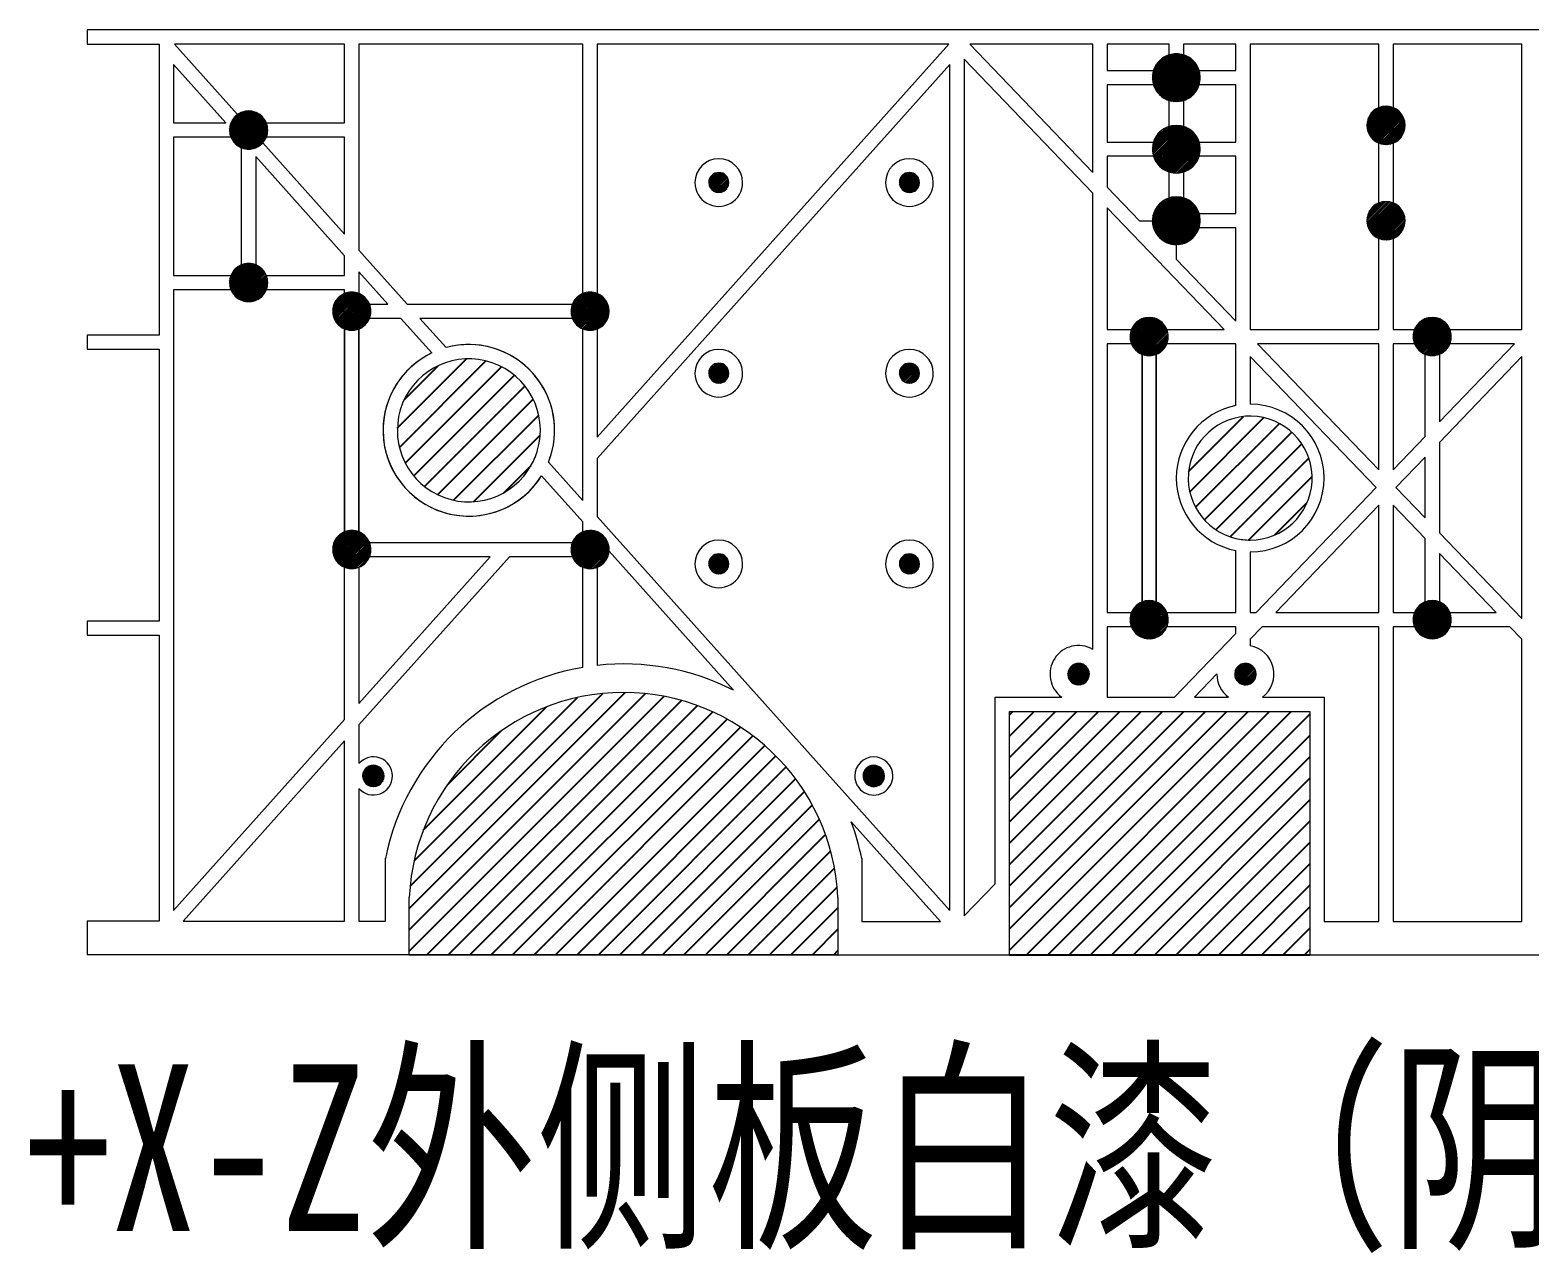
# Model space of a CAD drawing. Header units: millimetres. Extents: x 44 to 363, y 19 to 309.
# Drawn here: x 44.34 to 75.8, y 19.48 to 45.14 of the extents above; entities that cross this region are included whole.
import ezdxf

# ---------------------------------------------------------------- set-up
doc = ezdxf.new("R2010")
doc.units = ezdxf.units.MM
doc.styles.add('SLDTEXTSTYLE0', font='TXT', dxfattribs={"width": 0.75})

msp = doc.modelspace()

# ---------------------------------------------------------------- hatches: boundary and pattern name
h = msp.add_hatch()
h.set_pattern_fill('ANSI31', color=0, scale=0.01)
h.paths.add_polyline_path([(49.229, 42.77, 0.087335), (49.303, 42.888, 0.096396), (49.332, 43.038, 0.096396), (49.303, 43.188, 0.485817), (48.699, 43.363, 0.241605), (48.532, 43.038, 0.096396), (48.561, 42.888, 0.203231), (48.782, 42.667, 0.315466)])
h.paths.add_polyline_path([(48.767, 43.038, -1), (49.097, 43.038, -1)], flags=16)
h.paths.add_polyline_path([(49.303, 39.688, 0.096396), (49.332, 39.838, 0.096396), (49.303, 39.988, 0.824158), (48.532, 39.838, 0.096396), (48.561, 39.688, 0.6742)])
h.paths.add_polyline_path([(48.767, 39.838, -1), (49.097, 39.838, -1)], flags=16)
h.paths.add_polyline_path([(51.496, 39.238, 0.096355), (51.467, 39.388, 0.824226), (50.696, 39.238, 1)])
h.paths.add_polyline_path([(50.931, 39.238, -1), (51.261, 39.238, -1)], flags=16)
h.paths.add_polyline_path([(56.496, 39.237, 1), (55.696, 39.237, 1)])
h.paths.add_polyline_path([(55.931, 39.237, -1), (56.261, 39.237, -1)], flags=16)
h.paths.add_polyline_path([(55.696, 34.237, 0.096396), (55.725, 34.087, 0.203234), (55.946, 33.866, 0.194601), (56.246, 33.866, 0.282459), (56.495, 34.203, 0.021313), (56.496, 34.237, 1)])
h.paths.add_polyline_path([(56.261, 34.237, -1), (55.931, 34.237, -1)], flags=16)
h.paths.add_polyline_path([(51.496, 34.237, 1), (50.696, 34.237, 1)])
h.paths.add_polyline_path([(50.931, 34.237, -1), (51.261, 34.237, -1)], flags=16)
h.paths.add_polyline_path([(68.226, 38.706, 0.096396), (68.197, 38.856, 0.824158), (67.426, 38.706, 0.096396), (67.455, 38.556, 0.824158)])
h.paths.add_polyline_path([(67.661, 38.706, -1), (67.991, 38.706, -1)], flags=16)
h.paths.add_polyline_path([(68.226, 32.766, 1), (67.426, 32.766, 0.096396), (67.455, 32.616, 0.6742), (68.197, 32.616, 0.096396)])
h.paths.add_polyline_path([(67.661, 32.766, -1), (67.991, 32.766, -1)], flags=16)
h.paths.add_polyline_path([(74.166, 32.766, 1), (73.366, 32.766, 1)])
h.paths.add_polyline_path([(73.601, 32.766, -1), (73.931, 32.766, -1)], flags=16)
h.paths.add_polyline_path([(74.137, 38.856, 0.824158), (73.366, 38.706, 1), (74.166, 38.706, 0.096396)])
h.paths.add_polyline_path([(73.931, 38.706, -1), (73.601, 38.706, -1)], flags=16)
h.paths.add_polyline_path([(68.896, 44.137, 1), (67.896, 44.137, 0.076321), (67.919, 43.987, 0.245091), (68.246, 43.66, 0.506548)])
h.paths.add_polyline_path([(68.231, 44.137, -1), (68.561, 44.137, -1)], flags=16)
h.paths.add_polyline_path([(68.896, 42.637, 1), (67.896, 42.637, 0.076321), (67.919, 42.487, 0.245091), (68.246, 42.16, 0.506548)])
h.paths.add_polyline_path([(68.231, 42.637, -1), (68.561, 42.637, -1)], flags=16)
h.paths.add_polyline_path([(68.873, 41.287, 0.858182), (67.896, 41.137, 0.414214), (68.396, 40.637, 0.327538), (68.873, 40.987, 0.076321), (68.896, 41.137, 0.076321)])
h.paths.add_polyline_path([(68.561, 41.137, -1), (68.231, 41.137, -1)], flags=16)
h.paths.add_polyline_path([(77.696, 41.137, 1), (76.696, 41.137, 0.076321), (76.719, 40.987, 0.327538), (77.196, 40.637, 0.414214)])
h.paths.add_polyline_path([(77.031, 41.137, -1), (77.361, 41.137, -1)], flags=16)
h.paths.add_polyline_path([(77.696, 42.637, 1), (76.696, 42.637, 0.076321), (76.719, 42.487, 0.245091), (77.046, 42.16, 0.506547)])
h.paths.add_polyline_path([(77.031, 42.637, -1), (77.361, 42.637, -1)], flags=16)
h.paths.add_polyline_path([(77.696, 44.137, 1), (76.696, 44.137, 0.076321), (76.719, 43.987, 0.245091), (77.046, 43.66, 0.506548)])
h.paths.add_polyline_path([(77.031, 44.137, -1), (77.361, 44.137, -1)], flags=16)
h.paths.add_polyline_path([(73.196, 43.137, 1), (72.396, 43.137, 0.305614), (72.646, 42.766, 0.531846)])
h.paths.add_polyline_path([(72.631, 43.137, -1), (72.961, 43.137, -1)], flags=16)
h.paths.add_polyline_path([(73.196, 41.137, 0.305615), (72.946, 41.508, 0.531845), (72.396, 41.137, 0.305614), (72.646, 40.766, 0.194601), (72.946, 40.766, 0.305615)])
h.paths.add_polyline_path([(72.631, 41.137, -1), (72.961, 41.137, -1)], flags=16)
h.paths.add_polyline_path([(96.991, 27.476, 0.038034), (96.995, 27.537, 0.531846), (96.445, 27.908, 0.305615), (96.195, 27.537, 0.096396), (96.225, 27.387, 0.203231), (96.445, 27.166, 0.194601), (96.745, 27.166, 0.264506)])
h.paths.add_polyline_path([(96.43, 27.537, -1), (96.76, 27.537, -1)], flags=16)
h.paths.add_polyline_path([(96.995, 31.137, 0.305615), (96.745, 31.508, 0.194601), (96.445, 31.508, 0.203231), (96.225, 31.287, 0.096396), (96.195, 31.137, 1)])
h.paths.add_polyline_path([(96.43, 31.137, -1), (96.76, 31.137, -1)], flags=16)
h.paths.add_polyline_path([(89.395, 27.537, 1), (88.595, 27.537, 1)])
h.paths.add_polyline_path([(88.83, 27.537, -1), (89.16, 27.537, -1)], flags=16)
h.paths.add_polyline_path([(88.595, 31.137, 1), (89.395, 31.137, 1)])
h.paths.add_polyline_path([(89.16, 31.137, -1), (88.83, 31.137, -1)], flags=16)
h.paths.add_polyline_path([(97.256, 34.387, 0.767329), (96.696, 34.237, 1), (97.296, 34.237, 0.131651)])
h.paths.add_polyline_path([(97.121, 34.237, -1), (96.871, 34.237, -1)], flags=16)
h.paths.add_polyline_path([(88.296, 34.237, 0.577352), (87.846, 34.497, 0.131653), (87.736, 34.387, 0.131651), (87.696, 34.237, 0.131654), (87.736, 34.087, 0.13165), (87.846, 33.977, 0.577352)])
h.paths.add_polyline_path([(87.871, 34.237, -1), (88.121, 34.237, -1)], flags=16)
h.paths.add_polyline_path([(96.696, 43.237, 1), (97.296, 43.237, 1)])
h.paths.add_polyline_path([(97.121, 43.237, -1), (96.871, 43.237, -1)], flags=16)
h.paths.add_polyline_path([(88.256, 43.387, 0.131653), (88.146, 43.497, 0.267949), (87.846, 43.497, 0.131652), (87.737, 43.387, 0.131653), (87.696, 43.237, 1), (88.296, 43.237, 0.131653)])
h.paths.add_polyline_path([(88.121, 43.237, -1), (87.871, 43.237, -1)], flags=16)
h = msp.add_hatch()
h.set_pattern_fill('ANSI31', color=0, scale=0.01)
h.paths.add_polyline_path([(48.767, 43.038, 1), (49.097, 43.038, 1)])
h.paths.add_polyline_path([(48.767, 39.838, 1), (49.097, 39.838, 1)])
h.paths.add_polyline_path([(50.931, 39.238, 1), (51.261, 39.238, 1)])
h.paths.add_polyline_path([(56.261, 39.237, 1), (55.931, 39.237, 1)])
h.paths.add_polyline_path([(51.261, 34.237, 1), (50.931, 34.237, 1)])
h.paths.add_polyline_path([(56.261, 34.237, 1), (55.931, 34.237, 1)])
h.paths.add_polyline_path([(51.774, 29.488, 1), (51.324, 29.488, 1)])
h.paths.add_polyline_path([(62.274, 29.487, 1), (61.824, 29.487, 1)])
h.paths.add_polyline_path([(63.006, 41.937, 1), (62.586, 41.937, 1)])
h.paths.add_polyline_path([(58.586, 41.937, 1), (59.006, 41.937, 1)])
h.paths.add_polyline_path([(59.006, 37.937, 1), (58.586, 37.937, 1)])
h.paths.add_polyline_path([(58.586, 33.937, 1), (59.006, 33.937, 1)])
h.paths.add_polyline_path([(62.586, 37.937, 1), (63.006, 37.937, 1)])
h.paths.add_polyline_path([(62.586, 33.937, 1), (63.006, 33.937, 1)])
h.paths.add_polyline_path([(68.561, 44.137, 1), (68.231, 44.137, 1)])
h.paths.add_polyline_path([(68.561, 42.637, 1), (68.231, 42.637, 1)])
h.paths.add_polyline_path([(68.231, 41.137, 1), (68.561, 41.137, 1)])
h.paths.add_polyline_path([(67.661, 38.706, 1), (67.991, 38.706, 1)])
h.paths.add_polyline_path([(72.961, 43.137, 1), (72.631, 43.137, 1)])
h.paths.add_polyline_path([(72.631, 41.137, 1), (72.961, 41.137, 1)])
h.paths.add_polyline_path([(73.931, 38.706, 1), (73.601, 38.706, 1)])
h.paths.add_polyline_path([(77.031, 44.137, 1), (77.361, 44.137, 1)])
h.paths.add_polyline_path([(77.031, 42.637, 1), (77.361, 42.637, 1)])
h.paths.add_polyline_path([(77.031, 41.137, 1), (77.361, 41.137, 1)])
h.paths.add_polyline_path([(73.601, 32.766, 1), (73.931, 32.766, 1)])
h.paths.add_polyline_path([(67.661, 32.766, 1), (67.991, 32.766, 1)])
h.paths.add_polyline_path([(66.571, 31.624, 1), (66.121, 31.624, 1)])
h.paths.add_polyline_path([(69.646, 31.52, 0.409731), (69.946, 31.422, 2.440625)])
h.paths.add_polyline_path([(89.16, 31.137, 1), (88.83, 31.137, 1)])
h.paths.add_polyline_path([(96.76, 31.137, 1), (96.43, 31.137, 1)])
h.paths.add_polyline_path([(96.43, 27.537, 1), (96.76, 27.537, 1)])
h.paths.add_polyline_path([(88.83, 27.537, 1), (89.16, 27.537, 1)])
h.paths.add_polyline_path([(88.121, 34.237, 1), (87.871, 34.237, 1)])
h.paths.add_polyline_path([(97.121, 34.237, 1), (96.871, 34.237, 1)])
h.paths.add_polyline_path([(97.121, 43.237, 1), (96.871, 43.237, 1)])
h.paths.add_polyline_path([(87.871, 43.237, 1), (88.121, 43.237, 1)])
h = msp.add_hatch()
h.set_pattern_fill('ANSI31', color=0, scale=0.1)
h.paths.add_polyline_path([(54.869, 36.019, 0.055779), (54.995, 36.328, 17.927849)])
h.paths.add_polyline_path([(52.303, 26.938), (52.303, 25.738), (61.296, 25.737), (61.296, 26.937, 0.956512)])
h.paths.add_polyline_path([(71.196, 30.84), (64.896, 30.84), (64.896, 25.737), (71.196, 25.737)])
h.paths.add_polyline_path([(69.646, 34.471, 0.058283), (69.946, 34.436, 17.15769)])
h.paths.add_polyline_path([(78.946, 27.912, 0.237714), (81.646, 27.912, 4.20673)])
h.paths.add_polyline_path([(89.722, 38.523, 1), (94.722, 38.523, 1)])
h.paths.add_polyline_path([(94.546, 30, 0.705834), (91.739, 29.671, 1.416763)])
h.paths.add_polyline_path([(85.909, 43.637), (81.946, 43.637), (81.946, 41.637), (85.909, 41.637)])

# ---------------------------------------------------------------- linework, layer by layer
at = {"color": 0, "linetype": 'Continuous', "lineweight": 18}
for p, q in [((100.047, 45.137), (45.545, 45.138)), ((45.545, 45.138), (45.545, 44.838)), ((45.545, 44.838), (47.057, 44.838)), ((47.057, 44.838), (47.056, 38.738)), ((47.379, 44.838), (48.699, 43.363)), ((50.946, 44.838), (47.379, 44.838)), ((50.946, 44.838), (47.379, 44.838)), ((47.379, 44.838), (48.699, 43.363)), ((50.946, 43.188), (50.946, 44.838)), ((50.946, 43.188), (50.946, 44.838)), ((51.246, 44.838), (51.246, 40.517)), ((55.946, 44.838), (51.246, 44.838)), ((55.946, 44.838), (51.246, 44.838)), ((51.246, 44.838), (51.246, 40.517)), ((55.946, 39.608), (55.946, 44.838)), ((55.946, 39.608), (55.946, 44.838)), ((56.246, 44.838), (56.246, 39.608)), ((63.624, 44.837), (56.246, 44.838)), ((63.624, 44.837), (56.246, 44.838)), ((56.246, 44.838), (56.246, 39.608)), ((56.246, 36.595), (63.624, 44.837)), ((56.246, 36.595), (63.624, 44.837)), ((64.062, 44.837), (66.646, 42.15)), ((66.646, 44.837), (64.062, 44.837)), ((66.646, 44.837), (64.062, 44.837)), ((64.062, 44.837), (66.646, 42.15)), ((66.646, 42.15), (66.646, 44.837)), ((66.646, 42.15), (66.646, 44.837)), ((66.946, 44.837), (66.946, 44.287)), ((68.246, 44.837), (66.946, 44.837)), ((68.246, 44.837), (66.946, 44.837)), ((66.946, 44.837), (66.946, 44.287)), ((68.246, 44.614), (68.246, 44.837)), ((68.246, 44.614), (68.246, 44.837)), ((68.546, 44.837), (68.546, 44.614)), ((69.646, 44.837), (68.546, 44.837)), ((69.646, 44.837), (68.546, 44.837)), ((68.546, 44.837), (68.546, 44.614)), ((69.646, 44.287), (69.646, 44.837)), ((69.646, 44.287), (69.646, 44.837)), ((69.946, 44.837), (69.946, 38.856)), ((72.646, 44.837), (69.946, 44.837)), ((72.646, 44.837), (69.946, 44.837)), ((69.946, 44.837), (69.946, 38.856)), ((72.646, 43.508), (72.646, 44.837)), ((72.646, 43.508), (72.646, 44.837)), ((72.946, 44.837), (72.946, 43.508)), ((75.646, 44.837), (72.946, 44.837)), ((75.646, 44.837), (72.946, 44.837)), ((72.946, 44.837), (72.946, 43.508)), ((75.646, 38.856), (75.646, 44.837)), ((75.646, 38.856), (75.646, 44.837)), ((48.453, 43.188), (47.357, 44.413)), ((47.357, 44.413), (47.357, 43.188)), ((48.453, 43.188), (47.357, 44.413)), ((47.357, 44.413), (47.357, 43.188)), ((63.646, 44.412), (56.246, 36.145)), ((63.646, 44.412), (56.246, 36.145)), ((63.646, 26.662), (63.646, 44.412)), ((63.646, 26.662), (63.646, 44.412)), ((63.946, 44.525), (63.946, 26.55)), ((66.646, 41.717), (63.946, 44.525)), ((66.646, 41.717), (63.946, 44.525)), ((63.946, 44.525), (63.946, 26.55)), ((66.946, 44.287), (67.919, 44.287)), ((66.946, 44.287), (67.919, 44.287)), ((68.873, 44.287), (69.646, 44.287)), ((68.873, 44.287), (69.646, 44.287)), ((66.946, 43.987), (66.946, 42.787)), ((67.919, 43.987), (66.946, 43.987)), ((67.919, 43.987), (66.946, 43.987)), ((66.946, 43.987), (66.946, 42.787)), ((69.646, 43.987), (68.873, 43.987)), ((69.646, 43.987), (68.873, 43.987)), ((69.646, 42.787), (69.646, 43.987)), ((69.646, 42.787), (69.646, 43.987)), ((68.246, 43.114), (68.246, 43.66)), ((68.546, 43.66), (68.546, 43.114)), ((47.357, 43.188), (48.453, 43.188)), ((47.357, 43.188), (48.453, 43.188)), ((49.303, 43.188), (50.946, 43.188)), ((49.303, 43.188), (50.946, 43.188)), ((47.357, 42.888), (47.356, 39.988)), ((47.357, 42.888), (47.356, 39.988)), ((48.561, 42.888), (47.357, 42.888)), ((48.561, 42.888), (47.357, 42.888)), ((50.946, 42.888), (49.303, 42.888)), ((50.946, 42.888), (49.303, 42.888)), ((50.946, 40.852), (50.946, 42.888)), ((50.946, 40.852), (50.946, 42.888)), ((66.946, 42.787), (67.919, 42.787)), ((66.946, 42.787), (67.919, 42.787)), ((68.873, 42.787), (69.646, 42.787)), ((68.873, 42.787), (69.646, 42.787)), ((48.782, 40.208), (48.782, 42.667)), ((48.782, 40.208), (48.782, 42.667)), ((49.082, 42.485), (49.082, 40.208)), ((50.946, 40.402), (49.082, 42.485)), ((50.946, 40.402), (49.082, 42.485)), ((49.082, 42.485), (49.082, 40.208)), ((49.229, 42.77), (50.946, 40.852)), ((49.229, 42.77), (50.946, 40.852)), ((66.946, 42.487), (66.946, 41.838)), ((67.919, 42.487), (66.946, 42.487)), ((67.919, 42.487), (66.946, 42.487)), ((66.946, 42.487), (66.946, 41.838)), ((69.646, 42.487), (68.873, 42.487)), ((69.646, 42.487), (68.873, 42.487)), ((69.646, 41.287), (69.646, 42.487)), ((69.646, 41.287), (69.646, 42.487)), ((72.646, 41.508), (72.646, 42.766)), ((72.946, 42.766), (72.946, 41.508)), ((68.246, 41.615), (68.246, 42.16)), ((68.546, 42.16), (68.546, 41.614)), ((66.946, 41.838), (67.62, 41.137)), ((66.946, 41.838), (67.62, 41.137)), ((66.646, 32.143), (66.646, 41.717)), ((66.646, 32.143), (66.646, 41.717)), ((69.397, 38.856), (66.946, 41.405)), ((66.946, 41.405), (66.946, 38.856)), ((69.397, 38.856), (66.946, 41.405)), ((66.946, 41.405), (66.946, 38.856)), ((68.873, 41.287), (69.646, 41.287)), ((68.873, 41.287), (69.646, 41.287)), ((67.62, 41.137), (67.896, 41.137)), ((67.62, 41.137), (67.896, 41.137)), ((69.646, 40.987), (68.873, 40.987)), ((69.646, 40.987), (68.873, 40.987)), ((69.646, 39.03), (69.646, 40.987)), ((69.646, 39.03), (69.646, 40.987)), ((68.396, 40.637), (68.396, 40.33)), ((68.396, 40.637), (68.396, 40.33)), ((72.646, 38.856), (72.646, 40.766)), ((72.646, 38.856), (72.646, 40.766)), ((72.946, 40.766), (72.946, 38.856)), ((72.946, 40.766), (72.946, 38.856)), ((50.946, 39.988), (50.946, 40.402)), ((50.946, 39.988), (50.946, 40.402)), ((51.246, 40.517), (52.257, 39.388)), ((51.246, 40.517), (52.257, 39.388)), ((68.396, 40.33), (69.646, 39.03)), ((68.396, 40.33), (69.646, 39.03)), ((47.356, 39.988), (48.561, 39.988)), ((47.356, 39.988), (48.561, 39.988)), ((49.303, 39.988), (50.946, 39.988)), ((49.303, 39.988), (50.946, 39.988)), ((51.246, 40.067), (51.246, 39.609)), ((51.854, 39.388), (51.246, 40.067)), ((47.356, 39.688), (47.356, 26.663)), ((48.561, 39.688), (47.356, 39.688)), ((48.561, 39.688), (47.356, 39.688)), ((47.356, 39.688), (47.356, 26.663)), ((50.946, 39.688), (49.303, 39.688)), ((50.946, 39.688), (49.303, 39.688)), ((50.946, 39.609), (50.946, 39.688)), ((50.946, 39.609), (50.946, 39.688)), ((51.467, 39.388), (51.854, 39.388)), ((52.257, 39.388), (55.725, 39.387)), ((52.257, 39.388), (55.725, 39.387)), ((52.123, 39.088), (51.467, 39.088)), ((52.123, 39.088), (51.467, 39.088)), ((52.773, 38.361), (52.123, 39.088)), ((52.773, 38.361), (52.123, 39.088)), ((52.525, 39.087), (53.075, 38.473)), ((55.725, 39.087), (52.525, 39.087)), ((55.725, 39.087), (52.525, 39.087)), ((52.525, 39.087), (53.075, 38.473)), ((47.056, 38.738), (45.545, 38.738)), ((45.545, 38.738), (45.545, 38.438)), ((50.946, 38.867), (50.946, 34.608)), ((50.946, 34.608), (50.946, 38.867)), ((51.246, 34.608), (51.246, 38.867)), ((51.246, 38.867), (51.246, 34.608)), ((55.946, 35.265), (55.946, 38.866)), ((55.946, 35.265), (55.946, 38.866)), ((56.246, 38.866), (56.246, 36.595)), ((56.246, 38.866), (56.246, 36.595)), ((66.946, 38.856), (67.455, 38.856)), ((66.946, 38.856), (67.455, 38.856)), ((68.197, 38.856), (69.397, 38.856)), ((68.197, 38.856), (69.397, 38.856)), ((69.946, 38.856), (72.646, 38.856)), ((69.946, 38.856), (72.646, 38.856)), ((72.946, 38.856), (73.395, 38.856)), ((72.946, 38.856), (73.395, 38.856)), ((74.137, 38.856), (75.646, 38.856)), ((74.137, 38.856), (75.646, 38.856)), ((45.545, 38.438), (47.056, 38.438)), ((47.056, 38.438), (47.056, 32.738)), ((66.946, 38.556), (66.946, 32.916)), ((67.455, 38.556), (66.946, 38.556)), ((66.946, 38.556), (66.946, 32.916)), ((67.455, 38.556), (66.946, 38.556)), ((69.646, 38.556), (68.197, 38.556)), ((69.646, 38.556), (68.197, 38.556)), ((69.646, 37.257), (69.646, 38.556)), ((69.646, 37.257), (69.646, 38.556)), ((70.102, 38.556), (72.646, 35.91)), ((72.646, 38.556), (70.102, 38.556)), ((70.102, 38.556), (72.646, 35.91)), ((72.646, 38.556), (70.102, 38.556)), ((72.646, 35.91), (72.646, 38.556)), ((72.646, 35.91), (72.646, 38.556)), ((72.946, 38.556), (72.946, 35.91)), ((73.395, 38.556), (72.946, 38.556)), ((73.395, 38.556), (72.946, 38.556)), ((72.946, 38.556), (72.946, 35.91)), ((73.916, 36.918), (75.491, 38.556)), ((73.916, 36.918), (75.491, 38.556)), ((75.491, 38.556), (74.137, 38.556)), ((75.491, 38.556), (74.137, 38.556)), ((67.676, 38.335), (67.676, 33.137)), ((67.676, 33.137), (67.676, 38.335)), ((67.976, 33.137), (67.976, 38.335)), ((67.976, 38.335), (67.976, 33.137)), ((72.588, 35.537), (69.946, 38.285)), ((69.946, 38.285), (69.946, 37.286)), ((72.588, 35.537), (69.946, 38.285)), ((69.946, 38.285), (69.946, 37.286)), ((73.616, 36.606), (73.616, 38.335)), ((73.616, 36.606), (73.616, 38.335)), ((73.916, 38.335), (73.916, 36.918)), ((73.916, 38.335), (73.916, 36.918)), ((75.646, 38.285), (73.916, 36.485)), ((75.646, 38.285), (73.916, 36.485)), ((75.646, 32.79), (75.646, 38.285)), ((75.646, 32.79), (75.646, 38.285)), ((72.946, 35.91), (73.616, 36.606)), ((72.946, 35.91), (73.616, 36.606)), ((73.916, 36.485), (73.916, 34.589)), ((73.916, 36.485), (73.916, 34.589)), ((73.616, 36.173), (73.004, 35.537)), ((73.616, 36.173), (73.004, 35.537)), ((73.616, 34.901), (73.616, 36.173)), ((73.616, 34.901), (73.616, 36.173)), ((55.224, 36.072), (55.946, 35.265)), ((55.224, 36.072), (55.946, 35.265)), ((56.246, 36.145), (56.246, 34.93)), ((56.246, 36.145), (56.246, 34.93)), ((55.946, 34.816), (55.079, 35.785)), ((55.946, 34.816), (55.079, 35.785)), ((70.068, 32.916), (72.588, 35.537)), ((70.068, 32.916), (72.588, 35.537)), ((73.004, 35.537), (73.616, 34.901)), ((73.004, 35.537), (73.616, 34.901)), ((56.246, 34.93), (63.646, 26.662)), ((56.246, 34.93), (63.646, 26.662)), ((72.646, 35.165), (70.484, 32.916)), ((72.646, 35.165), (70.484, 32.916)), ((72.646, 32.916), (72.646, 35.165)), ((72.646, 32.916), (72.646, 35.165)), ((72.946, 35.165), (72.946, 32.916)), ((73.616, 34.468), (72.946, 35.165)), ((73.616, 34.468), (72.946, 35.165)), ((72.946, 35.165), (72.946, 32.916)), ((55.946, 34.608), (55.946, 34.816)), ((55.946, 34.608), (55.946, 34.816)), ((51.467, 34.387), (55.725, 34.387)), ((51.467, 34.387), (55.725, 34.387)), ((73.616, 33.137), (73.616, 34.468)), ((73.616, 33.137), (73.616, 34.468)), ((73.916, 34.589), (75.646, 32.79)), ((73.916, 34.589), (75.646, 32.79)), ((54.404, 34.087), (51.246, 30.559)), ((51.246, 31.008), (54.001, 34.087)), ((51.246, 31.008), (54.001, 34.087)), ((54.404, 34.087), (51.246, 30.559)), ((54.001, 34.087), (51.467, 34.087)), ((54.001, 34.087), (51.467, 34.087)), ((55.725, 34.087), (54.404, 34.087)), ((55.725, 34.087), (54.404, 34.087)), ((59.104, 31.287), (56.495, 34.203)), ((59.104, 31.287), (56.495, 34.203)), ((69.646, 32.916), (69.646, 34.216)), ((69.646, 32.916), (69.646, 34.216)), ((69.946, 34.186), (69.946, 32.916)), ((69.946, 34.186), (69.946, 32.916)), ((73.916, 34.156), (73.916, 33.137)), ((75.108, 32.916), (73.916, 34.156)), ((75.108, 32.916), (73.916, 34.156)), ((73.916, 34.156), (73.916, 33.137)), ((50.946, 30.673), (50.946, 33.866)), ((50.946, 30.673), (50.946, 33.866)), ((51.246, 33.866), (51.246, 31.008)), ((51.246, 33.866), (51.246, 31.008)), ((55.946, 31.766), (55.946, 33.866)), ((55.946, 31.766), (55.946, 33.866)), ((56.246, 33.866), (56.246, 31.807)), ((56.246, 33.866), (56.246, 31.807)), ((47.056, 32.738), (45.545, 32.738)), ((45.545, 32.738), (45.545, 32.438)), ((66.946, 32.916), (67.455, 32.916)), ((66.946, 32.916), (67.455, 32.916)), ((68.197, 32.916), (69.646, 32.916)), ((68.197, 32.916), (69.646, 32.916)), ((69.946, 32.916), (70.068, 32.916)), ((69.946, 32.916), (70.068, 32.916)), ((70.484, 32.916), (72.646, 32.916)), ((70.484, 32.916), (72.646, 32.916)), ((72.946, 32.916), (73.395, 32.916)), ((72.946, 32.916), (73.395, 32.916)), ((74.137, 32.916), (75.108, 32.916)), ((74.137, 32.916), (75.108, 32.916)), ((45.545, 32.438), (47.056, 32.438)), ((47.056, 32.438), (47.056, 26.438)), ((66.946, 32.616), (66.946, 31.14)), ((67.455, 32.616), (66.946, 32.616)), ((66.946, 32.616), (66.946, 31.14)), ((67.455, 32.616), (66.946, 32.616)), ((69.646, 32.616), (68.197, 32.616)), ((69.646, 32.616), (68.197, 32.616)), ((68.36, 31.14), (69.646, 32.478)), ((68.36, 31.14), (69.646, 32.478)), ((69.646, 32.478), (69.646, 32.616)), ((69.646, 32.478), (69.646, 32.616)), ((70.196, 32.616), (69.946, 32.357)), ((70.196, 32.616), (69.946, 32.357)), ((72.646, 32.616), (70.196, 32.616)), ((72.646, 32.616), (70.196, 32.616)), ((72.646, 26.437), (72.646, 32.616)), ((72.646, 26.437), (72.646, 32.616)), ((72.946, 32.616), (72.946, 26.437)), ((73.395, 32.616), (72.946, 32.616)), ((73.395, 32.616), (72.946, 32.616)), ((72.946, 32.616), (72.946, 26.437)), ((75.396, 32.616), (74.137, 32.616)), ((75.396, 32.616), (74.137, 32.616)), ((75.646, 32.357), (75.396, 32.616)), ((75.646, 32.357), (75.396, 32.616)), ((69.946, 32.357), (69.946, 32.215)), ((69.946, 32.357), (69.946, 32.215)), ((75.646, 26.437), (75.646, 32.357)), ((75.646, 26.437), (75.646, 32.357)), ((69.246, 31.629), (68.776, 31.14)), ((64.596, 27.226), (64.596, 31.14)), ((64.596, 31.14), (65.991, 31.14)), ((64.596, 27.226), (64.596, 31.14)), ((64.596, 31.14), (65.991, 31.14)), ((66.946, 31.14), (68.36, 31.14)), ((66.946, 31.14), (68.36, 31.14)), ((68.776, 31.14), (69.491, 31.14)), ((70.202, 31.14), (71.496, 31.14)), ((70.202, 31.14), (71.496, 31.14)), ((71.496, 31.14), (71.496, 26.437)), ((71.496, 31.14), (71.496, 26.437)), ((64.896, 25.737), (64.896, 30.84)), ((64.896, 30.84), (71.196, 30.84)), ((71.196, 30.84), (71.196, 25.737)), ((47.356, 26.663), (50.946, 30.673)), ((47.356, 26.663), (50.946, 30.673)), ((51.246, 30.559), (51.246, 29.748)), ((51.246, 30.559), (51.246, 29.748)), ((50.946, 30.223), (47.557, 26.438)), ((50.946, 30.223), (47.557, 26.438)), ((50.946, 26.438), (50.946, 30.223)), ((50.946, 26.438), (50.946, 30.223)), ((51.246, 29.227), (51.246, 26.438)), ((51.246, 29.227), (51.246, 26.438)), ((63.445, 26.437), (61.575, 28.526)), ((63.445, 26.437), (61.575, 28.526)), ((51.803, 26.438), (51.803, 27.759)), ((51.803, 26.438), (51.803, 27.759)), ((61.796, 27.759), (61.796, 26.437)), ((61.796, 27.759), (61.796, 26.437)), ((63.946, 26.55), (64.596, 27.226)), ((63.946, 26.55), (64.596, 27.226)), ((52.303, 25.738), (52.303, 26.938)), ((61.296, 26.937), (61.296, 25.737)), ((47.056, 26.438), (45.545, 26.438)), ((45.545, 26.438), (45.545, 25.738)), ((47.557, 26.438), (50.946, 26.438)), ((47.557, 26.438), (50.946, 26.438)), ((51.246, 26.438), (51.803, 26.438)), ((51.246, 26.438), (51.803, 26.438)), ((61.796, 26.437), (63.445, 26.437)), ((61.796, 26.437), (63.445, 26.437)), ((71.496, 26.437), (72.646, 26.437)), ((71.496, 26.437), (72.646, 26.437)), ((72.946, 26.437), (75.646, 26.437)), ((72.946, 26.437), (75.646, 26.437)), ((45.545, 25.738), (52.303, 25.738)), ((61.296, 25.737), (64.896, 25.737)), ((71.196, 25.737), (94.692, 25.737))]:
    msp.add_line(p, q, dxfattribs=at)
at = {"color": 0}
for p, q in [((52.303, 25.738), (61.296, 25.737)), ((64.896, 25.737), (71.196, 25.737))]:
    msp.add_line(p, q, dxfattribs=at)
at = {"color": 0, "linetype": 'Continuous', "lineweight": 18}
for centre, radius, start, end in [((68.396, 44.137), 0.5, 359.9988, 179.9988), ((68.396, 44.137), 0.5, 107.4564, 162.5412), ((68.396, 44.137), 0.5, 72.5412, 107.4564), ((68.396, 44.137), 0.5, 17.4564, 72.5412), ((68.396, 44.137), 0.5, 162.5412, 179.9988), ((68.396, 44.137), 0.5, 179.9988, 197.4564), ((68.396, 44.137), 0.5, 179.9988, 359.9988), ((68.396, 44.137), 0.165, 359.9988, 179.9988), ((68.396, 44.137), 0.165, 179.9988, 359.9988), ((68.396, 44.137), 0.5, 359.9988, 17.4564), ((68.396, 44.137), 0.5, 342.5412, 359.9988), ((68.396, 44.137), 0.5, 197.4564, 252.5412), ((68.396, 44.137), 0.5, 287.4564, 342.5412), ((48.932, 43.038), 0.4, 359.9988, 179.9988), ((48.932, 43.038), 0.4, 22.0231, 125.6683), ((72.796, 43.137), 0.4, 359.9988, 179.9988), ((72.796, 43.137), 0.4, 112.0232, 179.9988), ((72.796, 43.137), 0.4, 67.9745, 112.0232), ((72.796, 43.137), 0.4, 359.9988, 67.9745), ((48.932, 43.038), 0.4, 125.648, 179.9988), ((48.932, 43.038), 0.165, 359.9988, 179.9988), ((48.932, 43.038), 0.4, 359.9988, 22.0231), ((68.396, 42.637), 0.5, 359.9988, 179.9988), ((68.396, 42.637), 0.5, 107.4564, 162.5412), ((68.396, 42.637), 0.5, 17.4564, 72.5412), ((72.796, 43.137), 0.4, 179.9988, 359.9988), ((72.796, 43.137), 0.4, 179.9988, 247.9744), ((72.796, 43.137), 0.165, 359.9988, 179.9988), ((72.796, 43.137), 0.165, 179.9988, 359.9988), ((72.796, 43.137), 0.4, 292.023, 359.9988), ((48.932, 43.038), 0.4, 179.9988, 202.0231), ((48.932, 43.038), 0.4, 179.9988, 359.9988), ((48.932, 43.038), 0.4, 202.0231, 247.9745), ((48.932, 43.038), 0.165, 179.9988, 359.9988), ((48.932, 43.038), 0.4, 318.0093, 337.9745), ((48.932, 43.038), 0.4, 337.9745, 359.9988), ((68.396, 42.637), 0.5, 162.5412, 179.9988), ((68.396, 42.637), 0.165, 359.9988, 179.9988), ((68.396, 42.637), 0.5, 359.9988, 17.4564), ((48.932, 43.038), 0.4, 247.9745, 318.0093), ((68.396, 42.637), 0.5, 179.9988, 197.4564), ((68.396, 42.637), 0.5, 179.9988, 359.9988), ((68.396, 42.637), 0.5, 197.4564, 252.5412), ((68.396, 42.637), 0.165, 179.9988, 359.9988), ((68.396, 42.637), 0.5, 287.4565, 342.5412), ((68.396, 42.637), 0.5, 342.5412, 359.9988), ((58.796, 41.937), 0.5, 359.9988, 179.9988), ((58.796, 41.937), 0.5, 359.9988, 179.9988), ((58.796, 41.937), 0.21, 359.9988, 179.9988), ((62.796, 41.937), 0.5, 359.9988, 179.9988), ((62.796, 41.937), 0.5, 359.9988, 179.9988), ((62.796, 41.937), 0.21, 359.9988, 179.9988), ((58.796, 41.937), 0.5, 179.9988, 359.9988), ((58.796, 41.937), 0.5, 179.9988, 359.9988), ((58.796, 41.937), 0.21, 179.9988, 359.9988), ((62.796, 41.937), 0.5, 179.9988, 359.9988), ((62.796, 41.937), 0.5, 179.9988, 359.9988), ((62.796, 41.937), 0.21, 179.9988, 359.9988), ((68.396, 41.137), 0.5, 359.9988, 179.9988), ((68.396, 41.137), 0.5, 107.4431, 179.9988), ((68.396, 41.137), 0.5, 17.4564, 72.5412), ((72.796, 41.137), 0.4, 359.9988, 179.9988), ((68.396, 41.137), 0.165, 359.9988, 179.9988), ((68.396, 41.137), 0.5, 359.9988, 17.4564), ((72.796, 41.137), 0.4, 112.0232, 179.9988), ((72.796, 41.137), 0.165, 359.9988, 179.9988), ((72.796, 41.137), 0.4, 359.9988, 67.9745), ((68.396, 41.137), 0.5, 179.9988, 269.9988), ((68.396, 41.137), 0.5, 179.9988, 359.9988), ((68.396, 41.137), 0.165, 179.9988, 359.9988), ((68.396, 41.137), 0.5, 269.9988, 342.5412), ((68.396, 41.137), 0.5, 342.5412, 359.9988), ((72.796, 41.137), 0.4, 179.9988, 359.9988), ((72.796, 41.137), 0.4, 179.9988, 247.9744), ((72.796, 41.137), 0.165, 179.9988, 359.9988), ((72.796, 41.137), 0.4, 292.023, 359.9988), ((72.796, 41.137), 0.4, 247.9744, 292.023), ((48.932, 39.838), 0.4, 359.9988, 179.9988), ((48.932, 39.838), 0.4, 157.9745, 179.9988), ((48.932, 39.838), 0.4, 112.0231, 157.9745), ((48.932, 39.838), 0.165, 359.9988, 179.9988), ((48.932, 39.838), 0.4, 67.9745, 112.0231), ((48.932, 39.838), 0.4, 22.0231, 67.9745), ((48.932, 39.838), 0.4, 359.9988, 22.0231), ((48.932, 39.838), 0.4, 179.9988, 202.0231), ((48.932, 39.838), 0.4, 179.9988, 359.9988), ((48.932, 39.838), 0.4, 202.0231, 337.9745), ((48.932, 39.838), 0.165, 179.9988, 359.9988), ((48.932, 39.838), 0.4, 337.9745, 359.9988), ((51.096, 39.238), 0.4, 359.9988, 179.9988), ((51.096, 39.238), 0.4, 67.9815, 112.0301), ((56.096, 39.237), 0.4, 359.9988, 179.9988), ((56.096, 39.237), 0.4, 67.9749, 112.0236), ((51.096, 39.238), 0.4, 112.0301, 179.9988), ((51.096, 39.238), 0.165, 359.9988, 179.9988), ((51.096, 39.238), 0.4, 359.9988, 22.0138), ((56.096, 39.237), 0.4, 157.9652, 179.9988), ((56.096, 39.237), 0.4, 112.0236, 157.9652), ((56.096, 39.237), 0.165, 359.9988, 179.9988), ((56.096, 39.237), 0.4, 359.9988, 67.9749), ((51.096, 39.238), 0.4, 179.9988, 359.9988), ((51.096, 39.238), 0.4, 179.9988, 247.9734), ((51.096, 39.238), 0.165, 179.9988, 359.9988), ((51.096, 39.238), 0.4, 292.0221, 337.9652), ((51.096, 39.238), 0.4, 337.9652, 359.9988), ((56.096, 39.237), 0.4, 179.9988, 202.0138), ((56.096, 39.237), 0.4, 179.9988, 359.9988), ((56.096, 39.237), 0.4, 202.0138, 247.9744), ((56.096, 39.237), 0.165, 179.9988, 359.9988), ((56.096, 39.237), 0.4, 292.023, 359.9988), ((67.826, 38.706), 0.4, 359.9988, 179.9988), ((67.826, 38.706), 0.4, 22.0231, 157.9745), ((73.766, 38.706), 0.4, 359.9988, 179.9988), ((73.766, 38.706), 0.4, 22.0231, 157.9745), ((51.096, 39.238), 0.4, 247.9734, 292.0221), ((56.096, 39.237), 0.4, 247.9744, 292.023), ((67.826, 38.706), 0.4, 157.9745, 179.9988), ((67.826, 38.706), 0.4, 179.9988, 202.0231), ((67.826, 38.706), 0.4, 179.9988, 359.9988), ((67.826, 38.706), 0.165, 359.9988, 179.9988), ((67.826, 38.706), 0.165, 179.9988, 359.9988), ((67.826, 38.706), 0.4, 359.9988, 22.0231), ((67.826, 38.706), 0.4, 337.9745, 359.9988), ((73.766, 38.706), 0.4, 157.9745, 179.9988), ((73.766, 38.706), 0.4, 179.9988, 202.0231), ((73.766, 38.706), 0.4, 179.9988, 359.9988), ((73.766, 38.706), 0.165, 359.9988, 179.9988), ((73.766, 38.706), 0.165, 179.9988, 359.9988), ((73.766, 38.706), 0.4, 359.9988, 22.0231), ((73.766, 38.706), 0.4, 337.9745, 359.9988), ((53.552, 36.738), 1.8, 338.2979, 105.3594), ((53.552, 36.738), 1.8, 359.9988, 105.3594), ((58.796, 37.937), 0.5, 359.9988, 179.9988), ((58.796, 37.937), 0.5, 359.9988, 179.9988), ((62.796, 37.937), 0.5, 359.9988, 179.9988), ((62.796, 37.937), 0.5, 359.9988, 179.9988), ((67.826, 38.706), 0.4, 202.0231, 247.9745), ((67.826, 38.706), 0.4, 292.0231, 337.9745), ((73.766, 38.706), 0.4, 202.0231, 247.9745), ((73.766, 38.706), 0.4, 292.0231, 337.9745), ((53.552, 36.738), 1.8, 115.6251, 328.0323), ((53.552, 36.738), 1.8, 115.6251, 179.9988), ((53.552, 36.738), 1.5, 344.1632, 331.3928), ((58.796, 37.937), 0.21, 359.9988, 179.9988), ((62.796, 37.937), 0.21, 359.9988, 179.9988), ((67.826, 38.706), 0.4, 247.9745, 292.0231), ((73.766, 38.706), 0.4, 247.9745, 292.0231), ((58.796, 37.937), 0.5, 179.9988, 359.9988), ((58.796, 37.937), 0.5, 179.9988, 359.9988), ((58.796, 37.937), 0.21, 179.9988, 359.9988), ((62.796, 37.937), 0.5, 179.9988, 359.9988), ((62.796, 37.937), 0.5, 179.9988, 359.9988), ((62.796, 37.937), 0.21, 179.9988, 359.9988), ((69.946, 35.736), 1.55, 101.1587, 258.8388), ((69.946, 35.736), 1.55, 101.1587, 179.9988), ((69.946, 35.736), 1.55, 269.9988, 89.9988), ((69.946, 35.736), 1.55, 359.9988, 89.9988), ((69.946, 35.736), 1.3, 269.9988, 256.6564), ((53.552, 36.738), 1.8, 179.9988, 328.0323), ((53.552, 36.738), 1.8, 338.2979, 359.9988), ((53.552, 36.738), 1.5, 331.3928, 344.1632), ((69.946, 35.736), 1.55, 179.9988, 258.8388), ((69.946, 35.736), 1.55, 269.9988, 359.9988), ((51.096, 34.237), 0.4, 359.9988, 179.9988), ((51.096, 34.237), 0.4, 112.0221, 179.9988), ((51.096, 34.237), 0.4, 67.9734, 112.0221), ((51.096, 34.237), 0.4, 22.023, 67.9734), ((56.096, 34.237), 0.4, 359.9988, 179.9988), ((56.096, 34.237), 0.4, 112.023, 157.9744), ((56.096, 34.237), 0.4, 359.9988, 112.023), ((51.096, 34.237), 0.165, 359.9988, 179.9988), ((51.096, 34.237), 0.4, 359.9988, 22.023), ((56.096, 34.237), 0.4, 157.9744, 179.9988), ((56.096, 34.237), 0.165, 359.9988, 179.9988), ((58.796, 33.937), 0.5, 359.9988, 179.9988), ((58.796, 33.937), 0.5, 359.9988, 179.9988), ((62.796, 33.937), 0.5, 359.9988, 179.9988), ((62.796, 33.937), 0.5, 359.9988, 179.9988), ((69.946, 35.736), 1.3, 256.6564, 269.9988), ((51.096, 34.237), 0.4, 179.9988, 359.9988), ((51.096, 34.237), 0.4, 179.9988, 247.9815), ((51.096, 34.237), 0.165, 179.9988, 359.9988), ((51.096, 34.237), 0.4, 292.0301, 337.9744), ((51.096, 34.237), 0.4, 337.9744, 359.9988), ((56.096, 34.237), 0.4, 179.9988, 202.023), ((56.096, 34.237), 0.4, 179.9988, 359.9988), ((56.096, 34.237), 0.4, 202.023, 247.9749), ((56.096, 34.237), 0.165, 179.9988, 359.9988), ((56.096, 34.237), 0.4, 292.0236, 355.1149), ((56.096, 34.237), 0.4, 355.1149, 359.9988), ((58.796, 33.937), 0.21, 359.9988, 179.9988), ((62.796, 33.937), 0.21, 359.9988, 179.9988), ((51.096, 34.237), 0.4, 247.9815, 292.0301), ((56.096, 34.237), 0.4, 247.9749, 292.0236), ((58.796, 33.937), 0.5, 179.9988, 359.9988), ((58.796, 33.937), 0.5, 179.9988, 359.9988), ((58.796, 33.937), 0.21, 179.9988, 359.9988), ((62.796, 33.937), 0.5, 179.9988, 359.9988), ((62.796, 33.937), 0.5, 179.9988, 359.9988), ((62.796, 33.937), 0.21, 179.9988, 359.9988), ((67.826, 32.766), 0.4, 359.9988, 179.9988), ((67.826, 32.766), 0.4, 112.0231, 157.9745), ((67.826, 32.766), 0.4, 67.9745, 112.0231), ((67.826, 32.766), 0.4, 22.0231, 67.9745), ((73.766, 32.766), 0.4, 359.9988, 179.9988), ((73.766, 32.766), 0.4, 112.0231, 157.9745), ((73.766, 32.766), 0.4, 67.9745, 112.0231), ((73.766, 32.766), 0.4, 22.0231, 67.9745), ((67.826, 32.766), 0.4, 157.9745, 179.9988), ((67.826, 32.766), 0.4, 179.9988, 202.0231), ((67.826, 32.766), 0.4, 179.9988, 359.9988), ((67.826, 32.766), 0.165, 359.9988, 179.9988), ((67.826, 32.766), 0.165, 179.9988, 359.9988), ((67.826, 32.766), 0.4, 359.9988, 22.0231), ((67.826, 32.766), 0.4, 337.9745, 359.9988), ((73.766, 32.766), 0.4, 157.9745, 179.9988), ((73.766, 32.766), 0.4, 179.9988, 202.0231), ((73.766, 32.766), 0.4, 179.9988, 359.9988), ((73.766, 32.766), 0.165, 359.9988, 179.9988), ((73.766, 32.766), 0.165, 179.9988, 359.9988), ((73.766, 32.766), 0.4, 359.9988, 22.0231), ((73.766, 32.766), 0.4, 337.9745, 359.9988), ((67.826, 32.766), 0.4, 202.0231, 337.9745), ((73.766, 32.766), 0.4, 202.0231, 337.9745), ((66.346, 31.624), 0.6, 59.9988, 233.6665), ((66.346, 31.624), 0.6, 59.9988, 233.6665), ((69.846, 31.624), 0.6, 306.3311, 80.4047), ((69.846, 31.624), 0.6, 306.3311, 80.4047), ((56.799, 26.737), 5.1, 63.1296, 96.2279), ((56.799, 26.737), 5.1, 63.1296, 96.2279), ((66.346, 31.624), 0.225, 359.9988, 179.9988), ((69.846, 31.624), 0.225, 296.3866, 207.2648), ((56.799, 26.737), 5.1, 99.6313, 168.4473), ((56.799, 26.737), 5.1, 99.6313, 168.4473), ((66.346, 31.624), 0.225, 179.9988, 359.9988), ((69.846, 31.624), 0.6, 179.5281, 233.6822), ((69.846, 31.624), 0.225, 207.2648, 296.3866), ((56.799, 26.737), 4.501, 2.5455, 177.4521), ((51.549, 29.488), 0.4, 220.6816, 139.316), ((51.549, 29.488), 0.4, 220.6816, 139.316), ((62.049, 29.487), 0.4, 359.9988, 179.9988), ((62.049, 29.487), 0.4, 359.9988, 179.9988), ((51.549, 29.488), 0.225, 359.9988, 179.9988), ((62.049, 29.487), 0.225, 359.9988, 179.9988), ((51.549, 29.488), 0.225, 179.9988, 359.9988), ((62.049, 29.487), 0.4, 179.9988, 359.9988), ((62.049, 29.487), 0.4, 179.9988, 359.9988), ((62.049, 29.487), 0.225, 179.9988, 359.9988), ((56.799, 26.737), 5.1, 11.5502, 20.5277), ((56.799, 26.737), 5.1, 11.5502, 20.5277)]:
    msp.add_arc(centre, radius, start, end, dxfattribs=at)

# ---------------------------------------------------------------- texts
at = {"color": 0, "linetype": 'Continuous', "lineweight": 0, "insert": (44.251, 23.437), "char_height": 3.5, "attachment_point": 1, "style": 'SLDTEXTSTYLE0'}
msp.add_mtext('+X{\\fSimSun|b0|i0|c134|p2;-}Z{\\fSimSun|b0|i0|c134|p2;外侧板白漆（阴影部分保护）}', dxfattribs=at)

doc.saveas('drawing.dxf')
